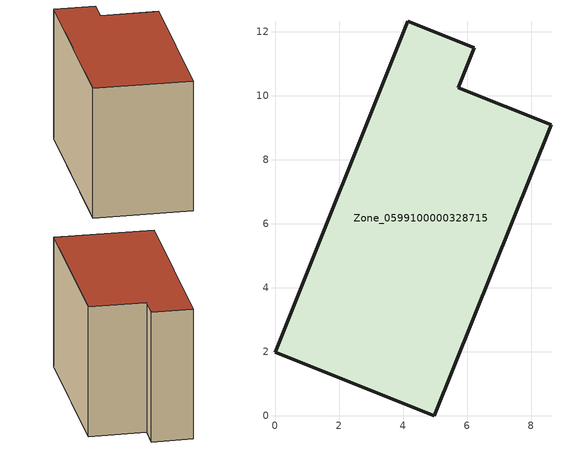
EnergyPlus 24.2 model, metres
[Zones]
Zone_0599100000328715
 floor ground (C_G): 0,1.99 4.15,12.32 6.23,11.49 5.72,10.25 8.62,9.09 4.98,0 z0.32
 wall outside (C_F): 4.15,12.32 0,1.99 4.98,0 8.62,9.09 5.72,10.25 6.23,11.49 4.15,12.32 z0.32:7.66
 roof outside (C_R): 0,1.99 4.98,0 8.62,9.09 5.72,10.25 6.23,11.49 4.15,12.32 z7.66
[BUILDING]
Pand.0599100000328715: North Axis=0; Terrain=City; Loads Convergence Tolerance Value=0.04; Temperature Convergence Tolerance Value=0.4; Solar Distribution=FullExterior; Maximum Number of Warmup Days=25; Minimum Number of Warmup Days=1
[Site:Location]
Rotterdam.The.Hague.AP_ZH_NLD Design_Conditions: Latitude=51.96; Longitude=4.45; Time Zone=1; Elevation=-4.5
[SITE:GROUNDTEMPERATURE:BUILDINGSURFACE]
18, 18, 18, 18, 18, 18, 18, 18, 18, 18, 18, 18
[MATERIAL] Thermal Absorptance=0.9; Solar Absorptance=0.7; Visible Absorptance=0.7
Name | Roughness | Thickness | Conductivity | Density | Specific Heat
G.TC.1975-1991 | MediumSmooth | 0.15 | 0.288461 | 540 | 1210
F.TC.1975-1991 | Rough | 0.3 | 0.230769 | 1920 | 840
R.TC.1975-1991 | MediumRough | 0.2 | 0.153846 | 1500 | 1000
[CONSTRUCTION]
C_G: G.TC.1975-1991
C_F: F.TC.1975-1991
C_R: R.TC.1975-1991
[ZONE]
Zone_0599100000328715: Type=1; Multiplier=1; Ceiling Height=Autocalculate; Volume=Autocalculate; Floor Area=autocalculate; Part of Total Floor Area=Yes
[ZONEINFILTRATION:DESIGNFLOWRATE]
Infil_Zone_0599100000328715: Zone or ZoneList or Space or SpaceList=Zone_0599100000328715; Schedule=AlwaysOn; Design Flow Rate Calculation Method=Flow/Area; Flow Rate per Floor Area=0.003; Constant Term Coefficient=1; Temperature Term Coefficient=0; Velocity Term Coefficient=0; Velocity Squared Term Coefficient=0
[HVACTEMPLATE:ZONE:IDEALLOADSAIRSYSTEM]
Zone_0599100000328715: Maximum Heating Supply Air Temperature=50; Minimum Cooling Supply Air Temperature=13; Maximum Heating Supply Air Humidity Ratio=0.0156; Minimum Cooling Supply Air Humidity Ratio=0.0077; Heating Limit=NoLimit; Cooling Limit=NoLimit; Dehumidification Control Type=ConstantSensibleHeatRatio; Cooling Sensible Heat Ratio=0.7; Dehumidification Setpoint=60; Humidification Control Type=None; Humidification Setpoint=30; Outdoor Air Method=None; Outdoor Air Flow Rate per Person=0.00944; Outdoor Air Flow Rate per Zone Floor Area=0; Outdoor Air Flow Rate per Zone=0; Demand Controlled Ventilation Type=None; Outdoor Air Economizer Type=NoEconomizer; Heat Recovery Type=None; Sensible Heat Recovery Effectiveness=0.7; Latent Heat Recovery Effectiveness=0.65
[ZONECONTROL:THERMOSTAT]
ThermostatControl_Zone_0599100000328715: Zone or ZoneList=Zone_0599100000328715; Control Type Schedule=DualSetpointControlType; Control 1=Thermostat_Zone_0599100000328715; Temperature Difference Between Cutout And Setpoint=0
[THERMOSTATSETPOINT:DUALSETPOINT]
Thermostat_Zone_0599100000328715: Heating Setpoint Temperature Schedule=HeatingSetpoint_Zone_0599100000328715; Cooling Setpoint Temperature Schedule=CoolingSetpoint_Zone_0599100000328715
[SCHEDULE:COMPACT]
HeatingSetpoint_Zone_0599100000328715: Through: 12/31, For: AllDays, Until: 24:00, 21
CoolingSetpoint_Zone_0599100000328715: Through: 12/31, For: AllDays, Until: 24:00, 24
DualSetpointControlType: Through: 12/31, For: AllDays, Until: 24:00, 4
AlwaysOn: Through: 12/31, For: AllDays, Until: 24:00, 1
